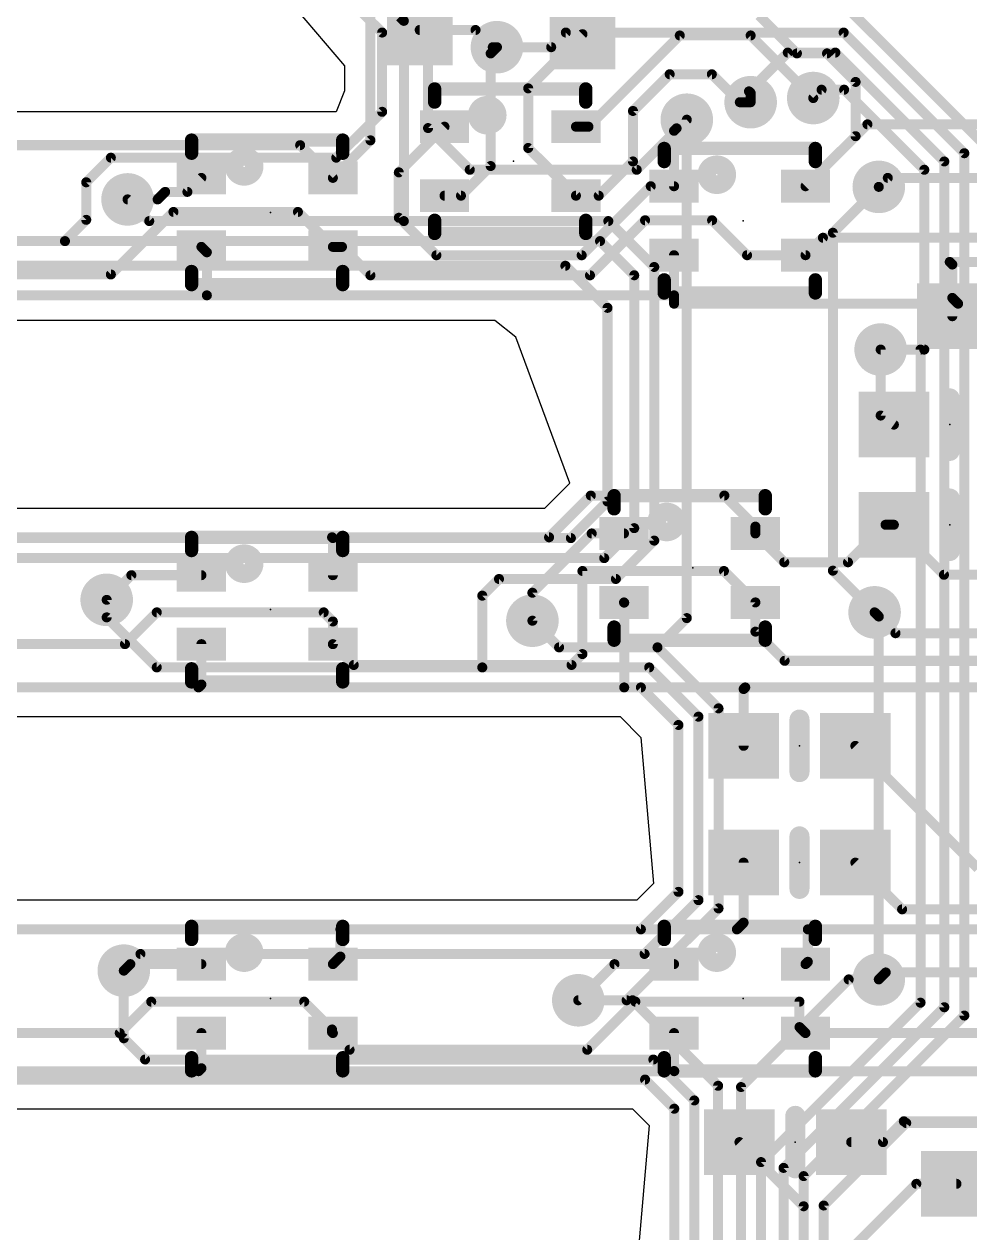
# Model space of a CAD drawing. Extents: x -74 to 74, y -25 to 38.
# Drawn here: x -22.02 to -7.63, y 0.08 to 18.48 of the extents above; entities that cross this region are included whole.
import ezdxf

# ---------------------------------------------------------------- set-up
doc = ezdxf.new("R2010")
doc.units = 0
for name, color, linetype in [('1', 12, 'CONTINUOUS'), ('16', 132, 'CONTINUOUS'), ('18', 110, 'CONTINUOUS'), ('20', 3, 'CONTINUOUS'), ('21', 40, 'CONTINUOUS'), ('23', 40, 'CONTINUOUS')]:
    doc.layers.add(name, color=color, linetype=linetype)

# ---------------------------------------------------------------- blocks, each defined once
blk = doc.blocks.new('RECT')
blk.add_solid([(-0.5, -0.5), (0.5, -0.5), (-0.5, 0.5), (0.5, 0.5)])
blk = doc.blocks.new('ROUNDV')
at = {"const_width": 0.5}
blk.add_lwpolyline([(0, -0.25, 1), (0, 0.25, 1), (0, -0.25)], format="xyb", dxfattribs=at)

msp = doc.modelspace()

# ---------------------------------------------------------------- linework, layer by layer
at = {"layer": '1', "const_width": 0.1524}
for points in [[(-16.7515, 19.177), (-16.7515, 16.7105)], [(-10.8403, 18.6118), (-10.2625, 18.034)], [(-16.002, 18.3905), (-15.152, 18.3905)], [(-14.8903, 18.1288), (-15.152, 18.3905)], [(-13.5255, 18.327), (-14.351, 17.5015)], [(-12.045, 18.307), (-13.434, 16.918)], [(-10.9665, 18.307), (-12.045, 18.307)], [(-10.9665, 18.307), (-10.014, 17.3545)], [(-14.8268, 18.1288), (-14.9225, 18.033)], [(-14.9225, 18.033), (-14.9225, 16.3195)], [(-14.8268, 18.1288), (-14.8903, 18.1288)], [(-10.2625, 18.034), (-9.8045, 18.034)], [(-9.8045, 18.034), (-9.37, 17.5995)], [(-12.7572, 17.1578), (-12.1984, 17.7165)], [(-12.1984, 17.7165), (-11.557, 17.7165)], [(-11.557, 17.7165), (-11.1315, 17.291)], [(-9.37, 17.5995), (-9.37, 16.774)], [(-14.351, 17.5015), (-14.351, 16.5945)], [(-11.1315, 17.291), (-10.9665, 17.291)], [(-12.7572, 16.3894), (-12.7572, 17.1578)], [(-15.6245, 16.918), (-16.3195, 16.223)], [(-13.434, 16.918), (-13.6245, 16.918)], [(-12.132, 16.8553), (-12.0937, 16.8936)], [(-12.132, 16.012), (-12.132, 16.8553)], [(-12.0937, 16.8936), (-11.938, 17.0244)], [(-10.132, 16.012), (-9.1895, 16.9545)], [(-9.1895, 16.9545), (-4.699, 16.9545)], [(-17.323, 16.139), (-16.7515, 16.7105)], [(-10.132, 16.012), (-9.37, 16.774)], [(-24.511, 16.637), (-17.821, 16.637)], [(-17.821, 16.637), (-17.323, 16.139)], [(-14.351, 16.5945), (-13.6245, 15.868)], [(-14.9225, 16.3195), (-15.374, 15.868)], [(-13.2785, 15.868), (-12.7572, 16.3894)], [(-19.323, 16.139), (-19.5362, 15.9258)], [(-16.3195, 16.223), (-16.3195, 15.5321)], [(-8.88, 16.139), (-9.017, 16.002)], [(-4.814, 16.139), (-8.88, 16.139)], [(-13.5375, 14.9606), (-12.4861, 16.012)], [(-12.4861, 16.012), (-12.132, 16.012)], [(-19.989, 15.8115), (-20.447, 15.8115)], [(-19.8748, 15.9258), (-19.989, 15.8115)], [(-19.5362, 15.9258), (-19.8748, 15.9258)], [(-15.6245, 15.868), (-15.374, 15.868)], [(-13.6245, 15.868), (-13.2785, 15.868)], [(-19.7485, 15.621), (-20.701, 14.6685)], [(-17.855, 15.621), (-19.7485, 15.621)], [(-17.323, 15.089), (-17.855, 15.621)], [(-16.3195, 15.5321), (-15.748, 14.9606)], [(-13.4112, 14.6558), (-12.573, 15.494)], [(-12.573, 15.494), (-11.553, 15.494)], [(-11.021, 14.962), (-11.553, 15.494)], [(-10.132, 14.962), (-9.8667, 15.2273)], [(-5.624, 15.2273), (-9.8667, 15.2273)], [(-19.323, 15.089), (-19.2405, 15.0065)], [(-17.323, 15.089), (-17.1845, 15.089)], [(-17.1845, 15.089), (-16.7513, 14.6558)], [(-19.2405, 15.0065), (-19.2405, 14.351)], [(-15.748, 14.9606), (-13.5375, 14.9606)], [(-12.132, 14.962), (-12.132, 14.351)], [(-10.132, 14.962), (-11.021, 14.962)], [(-7.9375, 14.859), (-5.044, 14.859)], [(-7.8985, 14.82), (-7.9375, 14.859)], [(-20.701, 14.6685), (-24.157, 14.6685)], [(-16.7513, 14.6558), (-13.4112, 14.6558)], [(-7.8985, 14.312), (-7.8985, 14.82)], [(-26.67, 14.351), (-19.2405, 14.351)], [(-19.2405, 14.351), (-12.132, 14.351)], [(-12.132, 14.351), (-12.132, 14.224)], [(-7.8985, 14.0335), (-7.8985, 14.312)], [(-7.8105, 14.224), (-7.8985, 14.312)], [(-12.132, 14.224), (-7.8105, 14.224)], [(-8.9885, 12.5209), (-8.9885, 13.5255)], [(-8.7875, 12.3825), (-8.9885, 12.5209)], [(-14.0335, 10.668), (-13.3985, 11.303)], [(-13.3985, 11.303), (-11.3665, 11.303)], [(-10.894, 10.8305), (-11.3665, 11.303)], [(-10.894, 10.8305), (-10.894, 10.726)], [(-8.9145, 10.8585), (-9.486, 10.287)], [(-8.9145, 10.8585), (-8.7875, 10.8585)], [(-8.7875, 10.8585), (-8.0255, 10.0965)], [(-24.4475, 10.668), (-17.3355, 10.668)], [(-17.3355, 10.668), (-14.0335, 10.668)], [(-17.323, 10.6555), (-17.3355, 10.668)], [(-17.323, 10.091), (-17.323, 10.6555)], [(-14.2875, 9.8236), (-13.3852, 10.726)], [(-13.3852, 10.726), (-12.894, 10.726)], [(-10.894, 10.726), (-10.455, 10.287)], [(-10.455, 10.287), (-9.486, 10.287)], [(-20.7645, 9.7155), (-20.389, 10.091)], [(-20.389, 10.091), (-19.323, 10.091)], [(-13.5255, 10.1546), (-11.3726, 10.1546)], [(-13.5255, 8.89), (-13.5255, 10.1546)], [(-11.3726, 10.1546), (-10.894, 9.676)], [(-8.0255, 10.0965), (-6.0016, 10.0965)], [(-14.2875, 9.398), (-14.2875, 9.8236)], [(-12.894, 9.676), (-12.8905, 9.6725)], [(-10.894, 9.676), (-10.894, 9.2315)], [(-20.4865, 9.041), (-20.0025, 9.525)], [(-20.0025, 9.525), (-17.4625, 9.525)], [(-17.323, 9.3855), (-17.4625, 9.525)], [(-12.8905, 9.6725), (-12.8905, 8.382)], [(-9.0805, 9.525), (-8.763, 9.2075)], [(-17.323, 9.041), (-17.323, 9.3855)], [(-10.4495, 8.787), (-10.894, 9.2315)], [(-6.4595, 9.2075), (-8.763, 9.2075)], [(-24.641, 9.041), (-20.4865, 9.041)], [(-19.323, 9.041), (-19.323, 8.4265)], [(-17.323, 9.041), (-17.0055, 8.7235)], [(-13.692, 8.7235), (-13.5255, 8.89)], [(-6.116, 8.787), (-10.4495, 8.787)], [(-13.692, 8.7235), (-17.0055, 8.7235)], [(-19.323, 8.4265), (-19.3675, 8.382)], [(-26.7335, 8.382), (-19.3675, 8.382)], [(-12.8905, 8.382), (-19.3675, 8.382)], [(-12.8905, 8.382), (-11.049, 8.382)], [(-11.0735, 8.3575), (-11.049, 8.382)], [(-11.0735, 7.493), (-11.0735, 8.3575)], [(-11.049, 8.382), (-5.346, 8.382)], [(-9.3735, 7.493), (-7.5066, 5.6261)], [(-11.0735, 5.715), (-11.0735, 4.8015)], [(-9.3735, 5.715), (-8.6623, 5.0038)], [(-8.6623, 5.0038), (-3.9624, 5.0038)], [(-11.0735, 4.8015), (-11.176, 4.699)], [(-24.4475, 4.699), (-17.2085, 4.699)], [(-17.2085, 4.699), (-11.176, 4.699)], [(-17.2085, 4.2845), (-17.2085, 4.699)], [(-11.176, 4.699), (-10.0965, 4.699)], [(-10.0965, 4.699), (-3.597, 4.699)], [(-10.0965, 4.2055), (-10.0965, 4.699)], [(-20.4046, 4.17), (-20.5042, 4.0704)], [(-19.323, 4.17), (-20.4046, 4.17)], [(-17.323, 4.17), (-17.2085, 4.2845)], [(-13.589, 3.6195), (-13.0386, 4.17)], [(-13.0386, 4.17), (-12.132, 4.17)], [(-10.132, 4.17), (-10.0965, 4.2055)], [(-8.911, 4.043), (-9.017, 3.937)], [(-4.941, 4.043), (-8.911, 4.043)], [(-20.5655, 3.12), (-20.0869, 3.5986)], [(-20.0869, 3.5986), (-17.7591, 3.5986)], [(-17.7591, 3.5986), (-17.3355, 3.175)], [(-13.4535, 2.866), (-12.7209, 3.5986)], [(-12.7209, 3.5986), (-10.2235, 3.5986)], [(-10.2235, 3.2115), (-10.2235, 3.5986)], [(-24.514, 3.12), (-20.5655, 3.12)], [(-19.323, 3.12), (-19.323, 2.5845)], [(-17.3355, 3.1325), (-17.3355, 3.175)], [(-17.323, 3.12), (-17.3355, 3.1325)], [(-17.323, 3.12), (-17.069, 2.866)], [(-12.132, 3.12), (-12.132, 2.5435)], [(-10.2235, 3.2115), (-10.132, 3.12)], [(-10.132, 3.12), (-5.77, 3.12)], [(-13.4535, 2.866), (-17.069, 2.866)], [(-19.3675, 2.54), (-26.6065, 2.54)], [(-19.323, 2.5845), (-19.3675, 2.54)], [(-12.1285, 2.54), (-19.3675, 2.54)], [(-12.132, 2.5435), (-12.1285, 2.54)], [(-5.394, 2.54), (-12.1285, 2.54)], [(-8.9535, 1.4605), (-8.636, 1.778)], [(-8.636, 1.778), (-5.461, 1.778)], [(-10.16, 0.4835), (-11.137, 1.4605)], [(-9.437, 1.4605), (-8.9535, 1.4605)], [(-9.8441, -0.5731), (-8.4455, 0.8255)], [(-8.4455, 0.8255), (-7.835, 0.8255)], [(-10.16, -2.6317), (-10.16, 0.4835)]]:
    msp.add_lwpolyline(points, dxfattribs=at)
at = {"layer": '1', "const_width": 0.0762}
for points in [[(-16.002, 18.4286, 1), (-16.002, 18.3524)], [(-15.1251, 18.4174, 1), (-15.1789, 18.3636)], [(-15.152, 18.3524, 1), (-15.152, 18.4286)], [(-13.4986, 18.3001, 1), (-13.5524, 18.3539)], [(-12.045, 18.3451, 1), (-12.045, 18.2689)], [(-12.0181, 18.28, 1), (-12.072, 18.3339)], [(-10.9396, 18.3339, 1), (-10.9935, 18.28)], [(-10.9665, 18.2689, 1), (-10.9665, 18.3451)], [(-14.8844, 18.033, 1), (-14.9606, 18.033)], [(-14.9494, 18.06, 1), (-14.8956, 18.0061)], [(-14.8903, 18.1669, 1), (-14.8903, 18.0907)], [(-14.9172, 18.1018, 1), (-14.8633, 18.1557)], [(-14.7998, 18.1018, 1), (-14.8537, 18.1557)], [(-14.8268, 18.0907, 1), (-14.8268, 18.1669)], [(-10.2625, 18.0721, 1), (-10.2625, 17.9959)], [(-10.2894, 18.0071, 1), (-10.2356, 18.0609)], [(-9.7776, 18.0609, 1), (-9.8314, 18.0071)], [(-9.8045, 17.9959, 1), (-9.8045, 18.0721)], [(-12.1984, 17.7546, 1), (-12.1984, 17.6784)], [(-12.1715, 17.6896, 1), (-12.2253, 17.7434)], [(-11.5301, 17.7434, 1), (-11.5839, 17.6896)], [(-11.557, 17.6784, 1), (-11.557, 17.7546)], [(-9.3319, 17.5995, 1), (-9.4081, 17.5995)], [(-9.3969, 17.5726, 1), (-9.3431, 17.6264)], [(-14.3129, 17.5015, 1), (-14.3891, 17.5015)], [(-14.3779, 17.5284, 1), (-14.3241, 17.4746)], [(-11.1315, 17.3291, 1), (-11.1315, 17.2529)], [(-11.1584, 17.264, 1), (-11.1045, 17.3179)], [(-10.9665, 17.2529, 1), (-10.9665, 17.3291)], [(-10.041, 17.3275, 1), (-9.9871, 17.3814)], [(-12.7191, 17.1578, 1), (-12.7953, 17.1578)], [(-12.7841, 17.1847, 1), (-12.7302, 17.1308)], [(-15.5976, 16.8911, 1), (-15.6514, 16.9449)], [(-13.6245, 16.9561, 1), (-13.6245, 16.8799)], [(-13.4609, 16.9449, 1), (-13.4071, 16.8911)], [(-13.434, 16.8799, 1), (-13.434, 16.9561)], [(-12.0939, 16.8553, 1), (-12.1701, 16.8553)], [(-12.1182, 16.9228, 1), (-12.0692, 16.8644)], [(-12.0667, 16.8667, 1), (-12.1206, 16.9206)], [(-11.9135, 16.9952, 1), (-11.9625, 17.0535)], [(-9.1895, 16.9926, 1), (-9.1895, 16.9164)], [(-9.1626, 16.9276, 1), (-9.2164, 16.9814)], [(-16.7896, 16.7105, 1), (-16.7134, 16.7105)], [(-16.7246, 16.6836, 1), (-16.7784, 16.7374)], [(-12.1589, 16.8822, 1), (-12.1051, 16.8284)], [(-9.4081, 16.774, 1), (-9.3319, 16.774)], [(-9.3431, 16.7471, 1), (-9.3969, 16.8009)], [(-17.7941, 16.6639, 1), (-17.8479, 16.6101)], [(-17.821, 16.5989, 1), (-17.821, 16.6751)], [(-14.3891, 16.5945, 1), (-14.3129, 16.5945)], [(-14.3241, 16.6214, 1), (-14.3779, 16.5676)], [(-14.8956, 16.2926, 1), (-14.9494, 16.3464)], [(-12.7953, 16.3894, 1), (-12.7191, 16.3894)], [(-12.7302, 16.3624, 1), (-12.7841, 16.4163)], [(-19.2961, 16.1121, 1), (-19.3499, 16.1659)], [(-17.3499, 16.1659, 1), (-17.2961, 16.1121)], [(-17.3499, 16.1121, 1), (-17.2961, 16.1659)], [(-16.2814, 16.223, 1), (-16.3576, 16.223)], [(-16.3464, 16.2499, 1), (-16.2926, 16.1961)], [(-14.9606, 16.3195, 1), (-14.8844, 16.3195)], [(-8.88, 16.1771, 1), (-8.88, 16.1009)], [(-8.8531, 16.1121, 1), (-8.9069, 16.1659)], [(-12.4861, 16.0501, 1), (-12.4861, 15.9739)], [(-12.4591, 15.9851, 1), (-12.513, 16.0389)], [(-12.1701, 16.012, 1), (-12.0939, 16.012)], [(-12.132, 15.9739, 1), (-12.132, 16.0501)], [(-10.1589, 16.0389, 1), (-10.1051, 15.9851)], [(-10.1589, 16.0389, 1), (-10.1051, 15.9851)], [(-9.0439, 16.0289, 1), (-8.9901, 15.9751)], [(-20.447, 15.8496, 1), (-20.447, 15.7734)], [(-20.016, 15.8385, 1), (-19.9621, 15.7846)], [(-19.989, 15.7734, 1), (-19.989, 15.8496)], [(-19.8748, 15.9639, 1), (-19.8748, 15.8877)], [(-19.8478, 15.8989, 1), (-19.9017, 15.9527)], [(-19.5631, 15.9527, 1), (-19.5093, 15.8989)], [(-19.5362, 15.8877, 1), (-19.5362, 15.9639)], [(-15.6245, 15.9061, 1), (-15.6245, 15.8299)], [(-15.4009, 15.8949, 1), (-15.3471, 15.8411)], [(-15.374, 15.8299, 1), (-15.374, 15.9061)], [(-13.6245, 15.9061, 1), (-13.6245, 15.8299)], [(-13.6514, 15.8411, 1), (-13.5976, 15.8949)], [(-13.3054, 15.8949, 1), (-13.2516, 15.8411)], [(-13.2785, 15.8299, 1), (-13.2785, 15.9061)], [(-19.7485, 15.6591, 1), (-19.7485, 15.5829)], [(-19.7216, 15.5941, 1), (-19.7754, 15.6479)], [(-17.8281, 15.6479, 1), (-17.8819, 15.5941)], [(-17.855, 15.5829, 1), (-17.855, 15.6591)], [(-16.3576, 15.5321, 1), (-16.2814, 15.5321)], [(-16.2926, 15.559, 1), (-16.3464, 15.5052)], [(-12.573, 15.5321, 1), (-12.573, 15.4559)], [(-12.5461, 15.4671, 1), (-12.5999, 15.5209)], [(-11.5261, 15.5209, 1), (-11.5799, 15.4671)], [(-11.553, 15.4559, 1), (-11.553, 15.5321)], [(-9.8667, 15.2654, 1), (-9.8667, 15.1892)], [(-9.8398, 15.2004, 1), (-9.8936, 15.2542)], [(-19.2961, 15.1159, 1), (-19.3499, 15.0621)], [(-17.323, 15.1271, 1), (-17.323, 15.0509)], [(-17.3499, 15.0621, 1), (-17.2961, 15.1159)], [(-17.1576, 15.1159, 1), (-17.2114, 15.0621)], [(-17.1845, 15.0509, 1), (-17.1845, 15.1271)], [(-19.2024, 15.0065, 1), (-19.2786, 15.0065)], [(-19.2674, 14.9796, 1), (-19.2136, 15.0334)], [(-15.748, 14.9987, 1), (-15.748, 14.9225)], [(-15.7749, 14.9337, 1), (-15.7211, 14.9875)], [(-13.5644, 14.9875, 1), (-13.5105, 14.9337)], [(-13.5375, 14.9225, 1), (-13.5375, 14.9987)], [(-12.0939, 14.962, 1), (-12.1701, 14.962)], [(-11.021, 15.0001, 1), (-11.021, 14.9239)], [(-11.0479, 14.9351, 1), (-10.9941, 14.9889)], [(-10.1589, 14.9889, 1), (-10.1051, 14.9351)], [(-10.132, 14.9239, 1), (-10.132, 15.0001)], [(-7.9375, 14.8971, 1), (-7.9375, 14.8209)], [(-7.9106, 14.8859, 1), (-7.9644, 14.8321)], [(-20.7279, 14.6954, 1), (-20.6741, 14.6416)], [(-20.701, 14.6304, 1), (-20.701, 14.7066)], [(-16.7513, 14.6939, 1), (-16.7513, 14.6177)], [(-16.7782, 14.6289, 1), (-16.7244, 14.6827)], [(-13.4381, 14.6827, 1), (-13.3843, 14.6289)], [(-13.4112, 14.6177, 1), (-13.4112, 14.6939)], [(-7.8604, 14.82, 1), (-7.9366, 14.82)], [(-7.9254, 14.7931, 1), (-7.8716, 14.8469)], [(-19.2405, 14.3891, 1), (-19.2405, 14.3129)], [(-19.2786, 14.351, 1), (-19.2024, 14.351)], [(-19.2405, 14.3129, 1), (-19.2405, 14.3891)], [(-12.0939, 14.351, 1), (-12.1701, 14.351)], [(-12.1701, 14.351, 1), (-12.0939, 14.351)], [(-12.132, 14.3129, 1), (-12.132, 14.3891)], [(-7.8604, 14.312, 1), (-7.9366, 14.312)], [(-7.8716, 14.3389, 1), (-7.9254, 14.2851)], [(-12.132, 14.2621, 1), (-12.132, 14.1859)], [(-12.1701, 14.224, 1), (-12.0939, 14.224)], [(-7.9366, 14.312, 1), (-7.8604, 14.312)], [(-7.8374, 14.1971, 1), (-7.7836, 14.2509)], [(-7.8105, 14.1859, 1), (-7.8105, 14.2621)], [(-7.9366, 14.0335, 1), (-7.8604, 14.0335)], [(-8.9504, 13.5255, 1), (-9.0266, 13.5255)], [(-9.0266, 12.5209, 1), (-8.9504, 12.5209)], [(-8.9668, 12.5522, 1), (-9.0101, 12.4895)], [(-8.8091, 12.3511, 1), (-8.7659, 12.4139)], [(-13.3985, 11.3411, 1), (-13.3985, 11.2649)], [(-13.3716, 11.2761, 1), (-13.4254, 11.3299)], [(-11.3396, 11.3299, 1), (-11.3934, 11.2761)], [(-11.3665, 11.2649, 1), (-11.3665, 11.3411)], [(-10.8559, 10.8305, 1), (-10.9321, 10.8305)], [(-10.9209, 10.8036, 1), (-10.8671, 10.8574)], [(-8.9145, 10.8966, 1), (-8.9145, 10.8204)], [(-8.8876, 10.8316, 1), (-8.9414, 10.8854)], [(-8.7606, 10.8854, 1), (-8.8144, 10.8316)], [(-8.7875, 10.8204, 1), (-8.7875, 10.8966)], [(-17.3355, 10.7061, 1), (-17.3355, 10.6299)], [(-17.3086, 10.6949, 1), (-17.3624, 10.6411)], [(-17.2849, 10.6555, 1), (-17.3611, 10.6555)], [(-17.3499, 10.6286, 1), (-17.2961, 10.6824)], [(-17.3355, 10.6299, 1), (-17.3355, 10.7061)], [(-14.0604, 10.6949, 1), (-14.0066, 10.6411)], [(-14.0335, 10.6299, 1), (-14.0335, 10.7061)], [(-13.3852, 10.7641, 1), (-13.3852, 10.6879)], [(-13.3582, 10.6991, 1), (-13.4121, 10.7529)], [(-12.894, 10.6879, 1), (-12.894, 10.7641)], [(-10.9321, 10.726, 1), (-10.8559, 10.726)], [(-10.8671, 10.7529, 1), (-10.9209, 10.6991)], [(-10.455, 10.3251, 1), (-10.455, 10.2489)], [(-10.4819, 10.2601, 1), (-10.4281, 10.3139)], [(-9.5129, 10.3139, 1), (-9.4591, 10.2601)], [(-9.486, 10.2489, 1), (-9.486, 10.3251)], [(-20.389, 10.1291, 1), (-20.389, 10.0529)], [(-20.3621, 10.0641, 1), (-20.4159, 10.1179)], [(-19.323, 10.0529, 1), (-19.323, 10.1291)], [(-17.3611, 10.091, 1), (-17.2849, 10.091)], [(-13.5255, 10.1927, 1), (-13.5255, 10.1165)], [(-13.4874, 10.1546, 1), (-13.5636, 10.1546)], [(-11.3457, 10.1815, 1), (-11.3995, 10.1277)], [(-11.3726, 10.1165, 1), (-11.3726, 10.1927)], [(-8.0255, 10.1346, 1), (-8.0255, 10.0584)], [(-8.0524, 10.0696, 1), (-7.9986, 10.1234)], [(-20.7914, 9.7424, 1), (-20.7376, 9.6886)], [(-14.3145, 9.8506, 1), (-14.2606, 9.7967)], [(-14.2494, 9.8236, 1), (-14.3256, 9.8236)], [(-12.8671, 9.7029, 1), (-12.9209, 9.6491)], [(-10.8559, 9.676, 1), (-10.9321, 9.676)], [(-20.0025, 9.5631, 1), (-20.0025, 9.4869)], [(-19.9756, 9.4981, 1), (-20.0294, 9.5519)], [(-17.4356, 9.5519, 1), (-17.4894, 9.4981)], [(-17.4625, 9.4869, 1), (-17.4625, 9.5631)], [(-12.8524, 9.6725, 1), (-12.9286, 9.6725)], [(-12.9174, 9.6456, 1), (-12.8636, 9.6994)], [(-10.9209, 9.6491, 1), (-10.8671, 9.7029)], [(-9.0536, 9.5519, 1), (-9.1074, 9.4981)], [(-17.2849, 9.3855, 1), (-17.3611, 9.3855)], [(-17.3499, 9.3586, 1), (-17.2961, 9.4124)], [(-14.3256, 9.398, 1), (-14.2494, 9.398)], [(-10.9321, 9.2315, 1), (-10.8559, 9.2315)], [(-10.8671, 9.2584, 1), (-10.9209, 9.2046)], [(-8.763, 9.2456, 1), (-8.763, 9.1694)], [(-8.7899, 9.1806, 1), (-8.7361, 9.2344)], [(-20.5134, 9.0679, 1), (-20.4596, 9.0141)], [(-20.4865, 9.0029, 1), (-20.4865, 9.0791)], [(-19.2849, 9.041, 1), (-19.3611, 9.041)], [(-17.3611, 9.041, 1), (-17.2849, 9.041)], [(-17.2961, 9.0679, 1), (-17.3499, 9.0141)], [(-13.5636, 8.89, 1), (-13.4874, 8.89)], [(-13.4986, 8.8631, 1), (-13.5524, 8.9169)], [(-10.4495, 8.8251, 1), (-10.4495, 8.7489)], [(-10.4764, 8.7601, 1), (-10.4226, 8.8139)], [(-17.0055, 8.7616, 1), (-17.0055, 8.6854)], [(-17.0324, 8.6966, 1), (-16.9786, 8.7504)], [(-13.7189, 8.7504, 1), (-13.6651, 8.6966)], [(-13.692, 8.6854, 1), (-13.692, 8.7616)], [(-19.3611, 8.4265, 1), (-19.2849, 8.4265)], [(-19.2961, 8.3996, 1), (-19.3499, 8.4534)], [(-19.3675, 8.4201, 1), (-19.3675, 8.3439)], [(-19.3944, 8.4089, 1), (-19.3406, 8.3551)], [(-19.3675, 8.3439, 1), (-19.3675, 8.4201)], [(-12.8905, 8.4201, 1), (-12.8905, 8.3439)], [(-12.9286, 8.382, 1), (-12.8524, 8.382)], [(-12.8905, 8.3439, 1), (-12.8905, 8.4201)], [(-11.0354, 8.3575, 1), (-11.1116, 8.3575)], [(-11.1004, 8.3844, 1), (-11.0466, 8.3306)], [(-11.049, 8.4201, 1), (-11.049, 8.3439)], [(-11.0221, 8.3551, 1), (-11.0759, 8.4089)], [(-11.049, 8.3439, 1), (-11.049, 8.4201)], [(-9.3466, 7.5199, 1), (-9.4004, 7.4661)], [(-11.1116, 7.493, 1), (-11.0354, 7.493)], [(-11.0354, 5.715, 1), (-11.1116, 5.715)], [(-9.3466, 5.7419, 1), (-9.4004, 5.6881)], [(-8.6623, 5.0419, 1), (-8.6623, 4.9657)], [(-8.6892, 4.9769, 1), (-8.6354, 5.0307)], [(-11.1116, 4.8015, 1), (-11.0354, 4.8015)], [(-11.0466, 4.7746, 1), (-11.1004, 4.8284)], [(-17.2085, 4.7371, 1), (-17.2085, 4.6609)], [(-17.1704, 4.699, 1), (-17.2466, 4.699)], [(-17.2085, 4.6609, 1), (-17.2085, 4.7371)], [(-11.176, 4.7371, 1), (-11.176, 4.6609)], [(-11.2029, 4.7259, 1), (-11.1491, 4.6721)], [(-11.176, 4.6609, 1), (-11.176, 4.7371)], [(-10.0965, 4.7371, 1), (-10.0965, 4.6609)], [(-10.0584, 4.699, 1), (-10.1346, 4.699)], [(-10.0965, 4.6609, 1), (-10.0965, 4.7371)], [(-20.4046, 4.2081, 1), (-20.4046, 4.1319)], [(-20.3776, 4.1431, 1), (-20.4315, 4.1969)], [(-19.323, 4.1319, 1), (-19.323, 4.2081)], [(-17.3499, 4.1969, 1), (-17.2961, 4.1431)], [(-17.2466, 4.2845, 1), (-17.1704, 4.2845)], [(-17.1816, 4.2576, 1), (-17.2354, 4.3114)], [(-13.0386, 4.2081, 1), (-13.0386, 4.1319)], [(-13.0116, 4.1431, 1), (-13.0655, 4.1969)], [(-12.132, 4.1319, 1), (-12.132, 4.2081)], [(-10.1589, 4.1969, 1), (-10.1051, 4.1431)], [(-10.1346, 4.2055, 1), (-10.0584, 4.2055)], [(-10.0696, 4.1786, 1), (-10.1234, 4.2324)], [(-20.5311, 4.0973, 1), (-20.4773, 4.0434)], [(-8.911, 4.0811, 1), (-8.911, 4.0049)], [(-8.8841, 4.0161, 1), (-8.9379, 4.0699)], [(-9.0439, 3.9639, 1), (-8.9901, 3.9101)], [(-13.616, 3.6465, 1), (-13.5621, 3.5926)], [(-20.0869, 3.6367, 1), (-20.0869, 3.5605)], [(-20.06, 3.5717, 1), (-20.1138, 3.6255)], [(-17.7322, 3.6255, 1), (-17.786, 3.5717)], [(-17.7591, 3.5605, 1), (-17.7591, 3.6367)], [(-12.7209, 3.6367, 1), (-12.7209, 3.5605)], [(-12.694, 3.5717, 1), (-12.7478, 3.6255)], [(-10.1854, 3.5986, 1), (-10.2616, 3.5986)], [(-10.2235, 3.5605, 1), (-10.2235, 3.6367)], [(-20.5924, 3.1469, 1), (-20.5386, 3.0931)], [(-20.5655, 3.0819, 1), (-20.5655, 3.1581)], [(-19.2849, 3.12, 1), (-19.3611, 3.12)], [(-17.2974, 3.175, 1), (-17.3736, 3.175)], [(-17.3736, 3.1325, 1), (-17.2974, 3.1325)], [(-17.3086, 3.1594, 1), (-17.3624, 3.1056)], [(-17.3624, 3.1481, 1), (-17.3086, 3.2019)], [(-17.2961, 3.1469, 1), (-17.3499, 3.0931)], [(-17.3499, 3.0931, 1), (-17.2961, 3.1469)], [(-12.0939, 3.12, 1), (-12.1701, 3.12)], [(-10.2616, 3.2115, 1), (-10.1854, 3.2115)], [(-10.1966, 3.2384, 1), (-10.2504, 3.1846)], [(-10.132, 3.1581, 1), (-10.132, 3.0819)], [(-10.1589, 3.0931, 1), (-10.1051, 3.1469)], [(-17.069, 2.9041, 1), (-17.069, 2.8279)], [(-17.0959, 2.8391, 1), (-17.0421, 2.8929)], [(-13.4804, 2.8929, 1), (-13.4266, 2.8391)], [(-13.4535, 2.8279, 1), (-13.4535, 2.9041)], [(-19.3675, 2.5781, 1), (-19.3675, 2.5019)], [(-19.3944, 2.5669, 1), (-19.3406, 2.5131)], [(-19.3675, 2.5019, 1), (-19.3675, 2.5781)], [(-19.3611, 2.5845, 1), (-19.2849, 2.5845)], [(-19.2961, 2.5576, 1), (-19.3499, 2.6114)], [(-12.1701, 2.5435, 1), (-12.0939, 2.5435)], [(-12.1051, 2.5704, 1), (-12.1589, 2.5166)], [(-12.1285, 2.5781, 1), (-12.1285, 2.5019)], [(-12.1554, 2.5131, 1), (-12.1016, 2.5669)], [(-12.1285, 2.5019, 1), (-12.1285, 2.5781)], [(-8.636, 1.8161, 1), (-8.636, 1.7399)], [(-8.6091, 1.7511, 1), (-8.6629, 1.8049)], [(-11.1101, 1.4874, 1), (-11.1639, 1.4336)], [(-9.437, 1.4986, 1), (-9.437, 1.4224)], [(-8.9804, 1.4874, 1), (-8.9266, 1.4336)], [(-8.9535, 1.4224, 1), (-8.9535, 1.4986)], [(-8.4455, 0.8636, 1), (-8.4455, 0.7874)], [(-8.4186, 0.7986, 1), (-8.4724, 0.8524)], [(-7.835, 0.7874, 1), (-7.835, 0.8636)], [(-10.1219, 0.4835, 1), (-10.1981, 0.4835)], [(-10.1869, 0.4566, 1), (-10.1331, 0.5104)]]:
    msp.add_lwpolyline(points, format="xyb", dxfattribs=at)
at = {"layer": '16', "const_width": 0.1524}
for points in [[(-15.875, 21.59), (-15.875, 16.8973)], [(-16.5735, 18.3515), (-19.304, 21.082)], [(-16.3068, 18.5928), (-16.2432, 18.5293)], [(-16.2432, 18.5293), (-16.2432, 15.4813)], [(-7.4104, 16.6411), (-9.4256, 18.6562)], [(-16.5735, 17.145), (-16.5735, 18.3515)], [(-13.7786, 18.3514), (-14.0013, 18.1288)], [(-13.7786, 18.3514), (-9.5518, 18.3514)], [(-9.5518, 18.3514), (-7.7153, 16.5149)], [(-14.8268, 18.1288), (-14.0013, 18.1288)], [(-10.4014, 18.0466), (-10.992, 17.4561)], [(-9.6781, 18.0466), (-10.4014, 18.0466)], [(-8.0201, 16.3886), (-9.6781, 18.0466)], [(-10.9665, 17.4307), (-10.992, 17.4561)], [(-10.9665, 17.4307), (-10.9665, 17.291)], [(-9.887, 17.4815), (-10.014, 17.3545)], [(-9.544, 17.4815), (-9.887, 17.4815)], [(-8.3248, 16.2624), (-9.544, 17.4815)], [(-17.272, 16.4465), (-16.5735, 17.145)], [(-15.24, 16.2624), (-15.875, 16.8973)], [(-11.938, 17.0244), (-12.7, 16.2624)], [(-11.938, 17.0244), (-11.938, 9.4376)], [(-7.7153, 16.5149), (-7.7153, 3.3875)], [(-21.0757, 16.0719), (-20.7011, 16.4465)], [(-20.7011, 16.4465), (-17.272, 16.4465)], [(-8.0201, 3.5137), (-8.0201, 16.3886)], [(-12.7, 16.2624), (-15.24, 16.2624)], [(-8.3248, 13.5255), (-8.3248, 16.2624)], [(-21.0757, 15.5003), (-21.0757, 16.0719)], [(-9.017, 16.002), (-9.7155, 15.3035)], [(-20.447, 15.8115), (-20.1168, 15.4813)], [(-21.3995, 15.1765), (-21.0757, 15.5003)], [(-20.1168, 15.4813), (-16.2432, 15.4813)], [(-16.2432, 15.4813), (-13.1318, 15.4813)], [(-13.1318, 15.4813), (-12.4333, 14.7828)], [(-9.7155, 15.3035), (-9.7155, 10.16)], [(-26.9875, 15.1765), (-21.3995, 15.1765)], [(-21.3995, 15.1765), (-13.258, 15.1765)], [(-13.258, 15.1765), (-12.7381, 14.6566)], [(-27.5019, 14.8018), (-13.7858, 14.8018)], [(-13.1445, 14.1605), (-13.7858, 14.8018)], [(-12.7381, 14.6566), (-12.7381, 10.807)], [(-12.4333, 14.7828), (-12.4333, 10.6172)], [(-13.1445, 11.2126), (-13.1445, 14.1605)], [(-8.382, 13.5255), (-8.9885, 13.5255)], [(-8.9885, 13.5255), (-8.3248, 13.5255)], [(-8.382, 3.5828), (-8.382, 13.5255)], [(-13.7018, 10.6553), (-13.1445, 11.2126)], [(-12.7381, 10.807), (-13.1946, 10.3505)], [(-34.6202, 10.6553), (-13.7018, 10.6553)], [(-12.4333, 10.6172), (-13.0175, 10.033)], [(-13.1946, 10.3505), (-27.686, 10.3505)], [(-9.7155, 10.16), (-9.0805, 9.525)], [(-14.7955, 10.033), (-15.0495, 9.779)], [(-13.0175, 10.033), (-14.7955, 10.033)], [(-20.7645, 9.7155), (-20.7645, 9.4488)], [(-15.0495, 9.779), (-15.0495, 8.6868)], [(-9.017, 9.4615), (-9.0805, 9.525)], [(-20.7645, 9.4488), (-20.0025, 8.6868)], [(-13.8811, 8.9916), (-14.2875, 9.398)], [(-11.938, 9.4376), (-12.384, 8.9916)], [(-9.017, 9.4615), (-9.017, 3.937)], [(-12.384, 8.9916), (-13.8811, 8.9916)], [(-11.4554, 8.063), (-12.384, 8.9916)], [(-20.0025, 8.6868), (-15.0495, 8.6868)], [(-15.0495, 8.6868), (-12.5102, 8.6868)], [(-12.5102, 8.6868), (-11.7602, 7.9368)], [(-12.6365, 8.382), (-26.6065, 8.382)], [(-12.065, 7.8105), (-12.6365, 8.382)], [(-11.4554, 5.018), (-11.4554, 8.063)], [(-11.7602, 7.9368), (-11.7602, 5.1442)], [(-12.065, 5.2705), (-12.065, 7.8105)], [(-12.6365, 4.699), (-12.065, 5.2705)], [(-11.7602, 5.1442), (-12.5801, 4.3243)], [(-12.8539, 3.6195), (-11.4554, 5.018)], [(-27.1145, 4.699), (-12.6365, 4.699)], [(-20.2502, 4.3243), (-20.5042, 4.0704)], [(-12.5801, 4.3243), (-20.2502, 4.3243)], [(-20.5042, 4.0704), (-20.5042, 3.0417)], [(-9.4749, 3.937), (-11.1132, 2.2987)], [(-9.017, 3.937), (-9.4749, 3.937)], [(-13.589, 3.6195), (-12.8539, 3.6195)], [(-13.589, 3.6195), (-12.7635, 3.6195)], [(-11.4618, 2.3178), (-12.7635, 3.6195)], [(-8.382, 3.5828), (-10.8084, 1.1564)], [(-10.4659, 1.0679), (-8.0201, 3.5137)], [(-7.7153, 3.3875), (-10.16, 0.9427)], [(-20.5042, 3.0417), (-20.1803, 2.7178)], [(-20.1803, 2.7178), (-12.4467, 2.7178)], [(-12.4467, 2.7178), (-11.8237, 2.0948)], [(-12.573, 2.413), (-27.178, 2.413)], [(-12.1285, 1.9685), (-12.573, 2.413)], [(-11.4618, 2.3178), (-11.4618, -0.5898)], [(-11.1132, 2.2987), (-11.1132, -0.6723)], [(-12.1285, -0.381), (-12.1285, 1.9685)], [(-11.8237, 2.0948), (-11.8237, -0.5073)], [(-9.8552, 0.4953), (-8.5996, 1.751)], [(-8.5996, 1.751), (-1.0578, 1.751)], [(-10.8084, 1.1564), (-10.8084, -1.2566)], [(-10.4659, -1.9301), (-10.4659, 1.0679)], [(-10.16, 0.9427), (-10.16, -2.159)], [(-9.8552, -2.2853), (-9.8552, 0.4953)]]:
    msp.add_lwpolyline(points, dxfattribs=at)
at = {"layer": '16', "const_width": 0.0762}
for points in [[(-16.2702, 18.5023, 1), (-16.2163, 18.5562)], [(-16.5354, 18.3515, 1), (-16.6116, 18.3515)], [(-16.6004, 18.3246, 1), (-16.5466, 18.3784)], [(-13.7786, 18.3895, 1), (-13.7786, 18.3133)], [(-13.7517, 18.3245, 1), (-13.8056, 18.3784)], [(-9.5249, 18.3784, 1), (-9.5788, 18.3245)], [(-9.5518, 18.3133, 1), (-9.5518, 18.3895)], [(-14.8268, 18.1669, 1), (-14.8268, 18.0907)], [(-14.0282, 18.1557, 1), (-13.9743, 18.1018)], [(-14.0013, 18.0907, 1), (-14.0013, 18.1669)], [(-10.4014, 18.0847, 1), (-10.4014, 18.0085)], [(-10.3745, 18.0197, 1), (-10.4284, 18.0736)], [(-9.6511, 18.0736, 1), (-9.705, 18.0197)], [(-9.6781, 18.0085, 1), (-9.6781, 18.0847)], [(-10.965, 17.483, 1), (-11.0189, 17.4292)], [(-11.0189, 17.483, 1), (-10.965, 17.4292)], [(-10.9284, 17.4307, 1), (-11.0046, 17.4307)], [(-10.9935, 17.4037, 1), (-10.9396, 17.4576)], [(-9.887, 17.5196, 1), (-9.887, 17.4434)], [(-9.8601, 17.4545, 1), (-9.914, 17.5084)], [(-9.517, 17.5084, 1), (-9.5709, 17.4545)], [(-9.544, 17.4434, 1), (-9.544, 17.5196)], [(-11.0046, 17.291, 1), (-10.9284, 17.291)], [(-10.041, 17.3814, 1), (-9.9871, 17.3275)], [(-16.6116, 17.145, 1), (-16.5354, 17.145)], [(-16.5466, 17.1181, 1), (-16.6004, 17.1719)], [(-15.8481, 16.9243, 1), (-15.9019, 16.8704)], [(-15.9131, 16.8973, 1), (-15.8369, 16.8973)], [(-11.8999, 17.0244, 1), (-11.9761, 17.0244)], [(-11.9111, 16.9974, 1), (-11.9649, 17.0513)], [(-7.6772, 16.5149, 1), (-7.7534, 16.5149)], [(-7.7422, 16.4879, 1), (-7.6883, 16.5418)], [(-20.7011, 16.4846, 1), (-20.7011, 16.4084)], [(-20.6742, 16.4196, 1), (-20.728, 16.4734)], [(-17.2989, 16.4734, 1), (-17.2451, 16.4196)], [(-17.272, 16.4084, 1), (-17.272, 16.4846)], [(-7.982, 16.3886, 1), (-8.0582, 16.3886)], [(-8.047, 16.3617, 1), (-7.9931, 16.4155)], [(-15.24, 16.3005, 1), (-15.24, 16.2243)], [(-15.2669, 16.2354, 1), (-15.2131, 16.2893)], [(-12.7269, 16.2893, 1), (-12.6731, 16.2354)], [(-12.7, 16.2243, 1), (-12.7, 16.3005)], [(-8.2867, 16.2624, 1), (-8.3629, 16.2624)], [(-8.3518, 16.2354, 1), (-8.2979, 16.2893)], [(-21.0376, 16.0719, 1), (-21.1138, 16.0719)], [(-21.1026, 16.0989, 1), (-21.0487, 16.045)], [(-8.9901, 15.9751, 1), (-9.0439, 16.0289)], [(-20.4201, 15.8385, 1), (-20.474, 15.7846)], [(-21.1138, 15.5003, 1), (-21.0376, 15.5003)], [(-21.0487, 15.4734, 1), (-21.1026, 15.5273)], [(-20.1168, 15.5194, 1), (-20.1168, 15.4432)], [(-20.1437, 15.4544, 1), (-20.0899, 15.5082)], [(-16.2432, 15.5194, 1), (-16.2432, 15.4432)], [(-16.2813, 15.4813, 1), (-16.2051, 15.4813)], [(-16.2432, 15.4432, 1), (-16.2432, 15.5194)], [(-13.1048, 15.5082, 1), (-13.1587, 15.4544)], [(-13.1318, 15.4432, 1), (-13.1318, 15.5194)], [(-9.6774, 15.3035, 1), (-9.7536, 15.3035)], [(-9.7424, 15.3304, 1), (-9.6886, 15.2766)], [(-21.3995, 15.2146, 1), (-21.3995, 15.1384)], [(-21.4264, 15.2034, 1), (-21.3726, 15.1496)], [(-21.3995, 15.1384, 1), (-21.3995, 15.2146)], [(-13.2311, 15.2034, 1), (-13.2849, 15.1496)], [(-13.258, 15.1384, 1), (-13.258, 15.2146)], [(-13.7589, 14.8288, 1), (-13.8128, 14.7749)], [(-13.7858, 14.7637, 1), (-13.7858, 14.8399)], [(-12.7, 14.6566, 1), (-12.7762, 14.6566)], [(-12.765, 14.6297, 1), (-12.7112, 14.6835)], [(-12.3952, 14.7828, 1), (-12.4714, 14.7828)], [(-12.4602, 14.7559, 1), (-12.4064, 14.8098)], [(-13.1064, 14.1605, 1), (-13.1826, 14.1605)], [(-13.1714, 14.1336, 1), (-13.1176, 14.1874)], [(-8.9885, 13.5636, 1), (-8.9885, 13.4874)], [(-8.9885, 13.5636, 1), (-8.9885, 13.4874)], [(-8.3439, 13.5255, 1), (-8.4201, 13.5255)], [(-8.382, 13.4874, 1), (-8.382, 13.5636)], [(-8.3629, 13.5255, 1), (-8.2867, 13.5255)], [(-8.3248, 13.4874, 1), (-8.3248, 13.5636)], [(-13.1826, 11.2126, 1), (-13.1064, 11.2126)], [(-13.1176, 11.1857, 1), (-13.1714, 11.2396)], [(-12.7112, 10.78, 1), (-12.765, 10.8339)], [(-13.7288, 10.6822, 1), (-13.6749, 10.6284)], [(-13.7018, 10.6172, 1), (-13.7018, 10.6934)], [(-12.7762, 10.807, 1), (-12.7, 10.807)], [(-12.4064, 10.5903, 1), (-12.4602, 10.6441)], [(-12.4714, 10.6172, 1), (-12.3952, 10.6172)], [(-13.2215, 10.3774, 1), (-13.1676, 10.3236)], [(-13.1946, 10.3124, 1), (-13.1946, 10.3886)], [(-9.7536, 10.16, 1), (-9.6774, 10.16)], [(-9.6886, 10.1869, 1), (-9.7424, 10.1331)], [(-14.7955, 10.0711, 1), (-14.7955, 9.9949)], [(-14.7686, 10.0061, 1), (-14.8224, 10.0599)], [(-13.0444, 10.0599, 1), (-12.9906, 10.0061)], [(-13.0175, 9.9949, 1), (-13.0175, 10.0711)], [(-20.7264, 9.7155, 1), (-20.8026, 9.7155)], [(-15.0114, 9.779, 1), (-15.0876, 9.779)], [(-15.0764, 9.8059, 1), (-15.0226, 9.7521)], [(-9.0536, 9.5519, 1), (-9.1074, 9.4981)], [(-9.1074, 9.4981, 1), (-9.0536, 9.5519)], [(-20.8026, 9.4488, 1), (-20.7264, 9.4488)], [(-20.7376, 9.4757, 1), (-20.7914, 9.4219)], [(-14.2606, 9.425, 1), (-14.3145, 9.3711)], [(-11.9761, 9.4376, 1), (-11.8999, 9.4376)], [(-11.9111, 9.4106, 1), (-11.9649, 9.4645)], [(-8.9789, 9.4615, 1), (-9.0551, 9.4615)], [(-9.0439, 9.4346, 1), (-8.9901, 9.4884)], [(-13.8811, 9.0297, 1), (-13.8811, 8.9535)], [(-13.908, 8.9647, 1), (-13.8542, 9.0185)], [(-12.357, 9.0185, 1), (-12.4109, 8.9647)], [(-12.4109, 9.0185, 1), (-12.357, 8.9647)], [(-12.384, 8.9535, 1), (-12.384, 9.0297)], [(-20.0025, 8.7249, 1), (-20.0025, 8.6487)], [(-20.0294, 8.6599, 1), (-19.9756, 8.7137)], [(-15.0495, 8.7249, 1), (-15.0495, 8.6487)], [(-15.0876, 8.6868, 1), (-15.0114, 8.6868)], [(-15.0495, 8.6487, 1), (-15.0495, 8.7249)], [(-12.4833, 8.7137, 1), (-12.5372, 8.6599)], [(-12.5102, 8.6487, 1), (-12.5102, 8.7249)], [(-12.6096, 8.4089, 1), (-12.6634, 8.3551)], [(-12.6365, 8.3439, 1), (-12.6365, 8.4201)], [(-11.4173, 8.063, 1), (-11.4935, 8.063)], [(-11.4823, 8.0361, 1), (-11.4285, 8.09)], [(-11.7221, 7.9368, 1), (-11.7983, 7.9368)], [(-11.7871, 7.9098, 1), (-11.7333, 7.9637)], [(-12.0269, 7.8105, 1), (-12.1031, 7.8105)], [(-12.0919, 7.7836, 1), (-12.0381, 7.8374)], [(-12.0381, 5.2436, 1), (-12.0919, 5.2974)], [(-12.1031, 5.2705, 1), (-12.0269, 5.2705)], [(-11.7983, 5.1442, 1), (-11.7221, 5.1442)], [(-11.7333, 5.1173, 1), (-11.7871, 5.1712)], [(-11.4935, 5.018, 1), (-11.4173, 5.018)], [(-11.4285, 4.991, 1), (-11.4823, 5.0449)], [(-12.6634, 4.7259, 1), (-12.6096, 4.6721)], [(-12.6365, 4.6609, 1), (-12.6365, 4.7371)], [(-20.2502, 4.3624, 1), (-20.2502, 4.2862)], [(-20.2233, 4.2974, 1), (-20.2771, 4.3513)], [(-12.607, 4.3513, 1), (-12.5532, 4.2974)], [(-12.5801, 4.2862, 1), (-12.5801, 4.3624)], [(-20.4661, 4.0704, 1), (-20.5423, 4.0704)], [(-20.5311, 4.0973, 1), (-20.4773, 4.0434)], [(-9.4749, 3.9751, 1), (-9.4749, 3.8989)], [(-9.448, 3.9101, 1), (-9.5018, 3.9639)], [(-9.0551, 3.937, 1), (-8.9789, 3.937)], [(-9.017, 3.8989, 1), (-9.017, 3.9751)], [(-13.589, 3.6576, 1), (-13.589, 3.5814)], [(-13.589, 3.6576, 1), (-13.589, 3.5814)], [(-12.8808, 3.6465, 1), (-12.8269, 3.5926)], [(-12.8539, 3.5814, 1), (-12.8539, 3.6576)], [(-12.7366, 3.6465, 1), (-12.7905, 3.5926)], [(-12.7635, 3.5814, 1), (-12.7635, 3.6576)], [(-8.4201, 3.5828, 1), (-8.3439, 3.5828)], [(-8.3551, 3.5559, 1), (-8.4089, 3.6098)], [(-8.0582, 3.5137, 1), (-7.982, 3.5137)], [(-7.9931, 3.4868, 1), (-8.047, 3.5407)], [(-7.7534, 3.3875, 1), (-7.6772, 3.3875)], [(-7.6883, 3.3605, 1), (-7.7422, 3.4144)], [(-20.5423, 3.0417, 1), (-20.4661, 3.0417)], [(-20.4773, 3.0686, 1), (-20.5311, 3.0148)], [(-20.1803, 2.7559, 1), (-20.1803, 2.6797)], [(-20.2072, 2.6909, 1), (-20.1534, 2.7447)], [(-12.4198, 2.7447, 1), (-12.4737, 2.6909)], [(-12.4467, 2.6797, 1), (-12.4467, 2.7559)], [(-12.5461, 2.4399, 1), (-12.5999, 2.3861)], [(-12.573, 2.3749, 1), (-12.573, 2.4511)], [(-11.4237, 2.3178, 1), (-11.4999, 2.3178)], [(-11.4887, 2.2908, 1), (-11.4348, 2.3447)], [(-11.1402, 2.3256, 1), (-11.0863, 2.2717)], [(-11.0751, 2.2987, 1), (-11.1513, 2.2987)], [(-12.0904, 1.9685, 1), (-12.1666, 1.9685)], [(-12.1554, 1.9416, 1), (-12.1016, 1.9954)], [(-11.7856, 2.0948, 1), (-11.8618, 2.0948)], [(-11.8506, 2.0678, 1), (-11.7968, 2.1217)], [(-8.5996, 1.7891, 1), (-8.5996, 1.7128)], [(-8.5726, 1.724, 1), (-8.6265, 1.7779)], [(-10.8354, 1.1834, 1), (-10.7815, 1.1295)], [(-10.7703, 1.1564, 1), (-10.8465, 1.1564)], [(-10.4278, 1.0679, 1), (-10.504, 1.0679)], [(-10.4928, 1.0948, 1), (-10.4389, 1.0409)], [(-10.1219, 0.9427, 1), (-10.1981, 0.9427)], [(-10.1869, 0.9697, 1), (-10.1331, 0.9158)], [(-9.8171, 0.4953, 1), (-9.8933, 0.4953)], [(-9.8821, 0.5222, 1), (-9.8283, 0.4684)]]:
    msp.add_lwpolyline(points, format="xyb", dxfattribs=at)
at = {"layer": '20'}
for p, q in [((-18.923, 19.939), (-17.145, 17.8435)), ((-17.145, 17.8435), (-17.145, 17.4625)), ((-17.145, 17.4625), (-17.272, 17.145)), ((-17.272, 17.145), (-55.626, 17.145)), ((-14.859, 13.97), (-58.039, 13.97)), ((-14.5415, 13.716), (-14.859, 13.97)), ((-13.716, 11.4935), (-14.5415, 13.716)), ((-14.097, 11.1125), (-13.716, 11.4935)), ((-58.8645, 11.1125), (-14.097, 11.1125)), ((-60.0075, 7.9375), (-12.954, 7.9375)), ((-12.954, 7.9375), (-12.6365, 7.62)), ((-12.6365, 7.62), (-12.446, 5.3975)), ((-12.446, 5.3975), (-12.7, 5.1435)), ((-12.7, 5.1435), (-60.198, 5.1435)), ((-60.2615, 1.9685), (-12.7635, 1.9685)), ((-12.7635, 1.9685), (-12.5095, 1.7145)), ((-12.5095, 1.7145), (-12.7, -0.4445))]:
    msp.add_line(p, q, dxfattribs=at)
at = {"layer": '21'}
for points, const_width in [([(-15.7745, 17.293), (-15.7745, 17.493)], 0.2032), ([(-15.7745, 17.493), (-13.4745, 17.493)], 0.2032), ([(-13.4745, 17.493), (-13.4745, 17.293)], 0.2032), ([(-19.473, 16.514), (-19.473, 16.714)], 0.2032), ([(-19.473, 16.714), (-17.173, 16.714)], 0.2032), ([(-17.173, 16.714), (-17.173, 16.514)], 0.2032), ([(-12.282, 16.387), (-12.282, 16.587)], 0.2032), ([(-12.282, 16.587), (-9.982, 16.587)], 0.2032), ([(-9.982, 16.587), (-9.982, 16.387)], 0.2032), ([(-15.7745, 15.493), (-15.7745, 15.293)], 0.2032), ([(-13.4745, 15.293), (-13.4745, 15.493)], 0.2032), ([(-15.7745, 15.293), (-13.4745, 15.293)], 0.2032), ([(-19.473, 14.714), (-19.473, 14.514)], 0.2032), ([(-17.173, 14.514), (-17.173, 14.714)], 0.2032), ([(-19.473, 14.514), (-17.173, 14.514)], 0.2032), ([(-12.282, 14.587), (-12.282, 14.387)], 0.2032), ([(-9.982, 14.387), (-9.982, 14.587)], 0.2032), ([(-12.282, 14.387), (-9.982, 14.387)], 0.2032), ([(-7.9375, 11.9825), (-7.9375, 12.7825)], 0.3048), ([(-7.9375, 10.4585), (-7.9375, 11.2585)], 0.3048), ([(-13.044, 11.101), (-13.044, 11.301)], 0.2032), ([(-13.044, 11.301), (-10.744, 11.301)], 0.2032), ([(-10.744, 11.301), (-10.744, 11.101)], 0.2032), ([(-19.473, 10.466), (-19.473, 10.666)], 0.2032), ([(-19.473, 10.666), (-17.173, 10.666)], 0.2032), ([(-17.173, 10.666), (-17.173, 10.466)], 0.2032), ([(-13.044, 9.301), (-13.044, 9.101)], 0.2032), ([(-10.744, 9.101), (-10.744, 9.301)], 0.2032), ([(-13.044, 9.101), (-10.744, 9.101)], 0.2032), ([(-19.473, 8.666), (-19.473, 8.466)], 0.2032), ([(-17.173, 8.466), (-17.173, 8.666)], 0.2032), ([(-19.473, 8.466), (-17.173, 8.466)], 0.2032), ([(-10.2235, 7.093), (-10.2235, 7.893)], 0.3048), ([(-10.2235, 5.315), (-10.2235, 6.115)], 0.3048), ([(-19.473, 4.545), (-19.473, 4.745)], 0.2032), ([(-19.473, 4.745), (-17.173, 4.745)], 0.2032), ([(-17.173, 4.745), (-17.173, 4.545)], 0.2032), ([(-12.282, 4.545), (-12.282, 4.745)], 0.2032), ([(-12.282, 4.745), (-9.982, 4.745)], 0.2032), ([(-9.982, 4.745), (-9.982, 4.545)], 0.2032), ([(-19.473, 2.745), (-19.473, 2.545)], 0.2032), ([(-17.173, 2.545), (-17.173, 2.745)], 0.2032), ([(-12.282, 2.745), (-12.282, 2.545)], 0.2032), ([(-9.982, 2.545), (-9.982, 2.745)], 0.2032), ([(-19.473, 2.545), (-17.173, 2.545)], 0.2032), ([(-12.282, 2.545), (-9.982, 2.545)], 0.2032), ([(-10.287, 1.0605), (-10.287, 1.8605)], 0.3048)]:
    msp.add_lwpolyline(points, dxfattribs=dict(at, const_width=const_width))
for points, const_width in [([(-15.7237, 17.493, 1), (-15.8253, 17.493)], 0.1016), ([(-15.7745, 17.5438, 1), (-15.7745, 17.4422)], 0.1016), ([(-13.4237, 17.493, 1), (-13.5253, 17.493)], 0.1016), ([(-13.4745, 17.4422, 1), (-13.4745, 17.5438)], 0.1016), ([(-15.8253, 17.293, 1), (-15.7237, 17.293)], 0.1016), ([(-14.9745, 16.9516, 1), (-14.9745, 17.2344, 1), (-14.9745, 16.9516)], 0.3048), ([(-13.5253, 17.293, 1), (-13.4237, 17.293)], 0.1016), ([(-19.4222, 16.714, 1), (-19.5238, 16.714)], 0.1016), ([(-19.473, 16.7648, 1), (-19.473, 16.6632)], 0.1016), ([(-17.1222, 16.714, 1), (-17.2238, 16.714)], 0.1016), ([(-17.173, 16.6632, 1), (-17.173, 16.7648)], 0.1016), ([(-19.5238, 16.514, 1), (-19.4222, 16.514)], 0.1016), ([(-18.673, 16.1726, 1), (-18.673, 16.4554, 1), (-18.673, 16.1726)], 0.3048), ([(-17.2238, 16.514, 1), (-17.1222, 16.514)], 0.1016), ([(-12.2312, 16.587, 1), (-12.3328, 16.587)], 0.1016), ([(-12.282, 16.6378, 1), (-12.282, 16.5362)], 0.1016), ([(-9.9312, 16.587, 1), (-10.0328, 16.587)], 0.1016), ([(-9.982, 16.5362, 1), (-9.982, 16.6378)], 0.1016), ([(-12.3328, 16.387, 1), (-12.2312, 16.387)], 0.1016), ([(-11.482, 16.0456, 1), (-11.482, 16.3284, 1), (-11.482, 16.0456)], 0.3048), ([(-10.0328, 16.387, 1), (-9.9312, 16.387)], 0.1016), ([(-15.7237, 15.493, 1), (-15.8253, 15.493)], 0.1016), ([(-13.4237, 15.493, 1), (-13.5253, 15.493)], 0.1016), ([(-15.7745, 15.3438, 1), (-15.7745, 15.2422)], 0.1016), ([(-15.8253, 15.293, 1), (-15.7237, 15.293)], 0.1016), ([(-13.5253, 15.293, 1), (-13.4237, 15.293)], 0.1016), ([(-13.4745, 15.2422, 1), (-13.4745, 15.3438)], 0.1016), ([(-19.4222, 14.714, 1), (-19.5238, 14.714)], 0.1016), ([(-17.1222, 14.714, 1), (-17.2238, 14.714)], 0.1016), ([(-19.473, 14.5648, 1), (-19.473, 14.4632)], 0.1016), ([(-19.5238, 14.514, 1), (-19.4222, 14.514)], 0.1016), ([(-17.2238, 14.514, 1), (-17.1222, 14.514)], 0.1016), ([(-17.173, 14.4632, 1), (-17.173, 14.5648)], 0.1016), ([(-12.2312, 14.587, 1), (-12.3328, 14.587)], 0.1016), ([(-9.9312, 14.587, 1), (-10.0328, 14.587)], 0.1016), ([(-12.282, 14.4378, 1), (-12.282, 14.3362)], 0.1016), ([(-12.3328, 14.387, 1), (-12.2312, 14.387)], 0.1016), ([(-10.0328, 14.387, 1), (-9.9312, 14.387)], 0.1016), ([(-9.982, 14.3362, 1), (-9.982, 14.4378)], 0.1016), ([(-7.8613, 12.7825, 1), (-8.0137, 12.7825)], 0.1524), ([(-8.0137, 11.9825, 1), (-7.8613, 11.9825)], 0.1524), ([(-7.8613, 11.2585, 1), (-8.0137, 11.2585)], 0.1524), ([(-12.9932, 11.301, 1), (-13.0948, 11.301)], 0.1016), ([(-13.044, 11.3518, 1), (-13.044, 11.2502)], 0.1016), ([(-10.6932, 11.301, 1), (-10.7948, 11.301)], 0.1016), ([(-10.744, 11.2502, 1), (-10.744, 11.3518)], 0.1016), ([(-13.0948, 11.101, 1), (-12.9932, 11.101)], 0.1016), ([(-12.244, 10.7596, 1), (-12.244, 11.0424, 1), (-12.244, 10.7596)], 0.3048), ([(-10.7948, 11.101, 1), (-10.6932, 11.101)], 0.1016), ([(-19.4222, 10.666, 1), (-19.5238, 10.666)], 0.1016), ([(-19.473, 10.7168, 1), (-19.473, 10.6152)], 0.1016), ([(-17.1222, 10.666, 1), (-17.2238, 10.666)], 0.1016), ([(-17.173, 10.6152, 1), (-17.173, 10.7168)], 0.1016), ([(-19.5238, 10.466, 1), (-19.4222, 10.466)], 0.1016), ([(-18.673, 10.1246, 1), (-18.673, 10.4074, 1), (-18.673, 10.1246)], 0.3048), ([(-17.2238, 10.466, 1), (-17.1222, 10.466)], 0.1016), ([(-8.0137, 10.4585, 1), (-7.8613, 10.4585)], 0.1524), ([(-12.9932, 9.301, 1), (-13.0948, 9.301)], 0.1016), ([(-10.6932, 9.301, 1), (-10.7948, 9.301)], 0.1016), ([(-13.044, 9.1518, 1), (-13.044, 9.0502)], 0.1016), ([(-10.744, 9.0502, 1), (-10.744, 9.1518)], 0.1016), ([(-13.0948, 9.101, 1), (-12.9932, 9.101)], 0.1016), ([(-10.7948, 9.101, 1), (-10.6932, 9.101)], 0.1016), ([(-19.4222, 8.666, 1), (-19.5238, 8.666)], 0.1016), ([(-17.1222, 8.666, 1), (-17.2238, 8.666)], 0.1016), ([(-19.473, 8.5168, 1), (-19.473, 8.4152)], 0.1016), ([(-19.5238, 8.466, 1), (-19.4222, 8.466)], 0.1016), ([(-17.2238, 8.466, 1), (-17.1222, 8.466)], 0.1016), ([(-17.173, 8.4152, 1), (-17.173, 8.5168)], 0.1016), ([(-10.1473, 7.893, 1), (-10.2997, 7.893)], 0.1524), ([(-10.2997, 7.093, 1), (-10.1473, 7.093)], 0.1524), ([(-10.1473, 6.115, 1), (-10.2997, 6.115)], 0.1524), ([(-10.2997, 5.315, 1), (-10.1473, 5.315)], 0.1524), ([(-19.4222, 4.745, 1), (-19.5238, 4.745)], 0.1016), ([(-19.473, 4.7958, 1), (-19.473, 4.6942)], 0.1016), ([(-17.1222, 4.745, 1), (-17.2238, 4.745)], 0.1016), ([(-17.173, 4.6942, 1), (-17.173, 4.7958)], 0.1016), ([(-12.2312, 4.745, 1), (-12.3328, 4.745)], 0.1016), ([(-12.282, 4.7958, 1), (-12.282, 4.6942)], 0.1016), ([(-9.9312, 4.745, 1), (-10.0328, 4.745)], 0.1016), ([(-9.982, 4.6942, 1), (-9.982, 4.7958)], 0.1016), ([(-18.673, 4.2036, 1), (-18.673, 4.4864, 1), (-18.673, 4.2036)], 0.3048), ([(-11.482, 4.2036, 1), (-11.482, 4.4864, 1), (-11.482, 4.2036)], 0.3048), ([(-19.5238, 4.545, 1), (-19.4222, 4.545)], 0.1016), ([(-17.2238, 4.545, 1), (-17.1222, 4.545)], 0.1016), ([(-12.3328, 4.545, 1), (-12.2312, 4.545)], 0.1016), ([(-10.0328, 4.545, 1), (-9.9312, 4.545)], 0.1016), ([(-19.4222, 2.745, 1), (-19.5238, 2.745)], 0.1016), ([(-17.1222, 2.745, 1), (-17.2238, 2.745)], 0.1016), ([(-12.2312, 2.745, 1), (-12.3328, 2.745)], 0.1016), ([(-9.9312, 2.745, 1), (-10.0328, 2.745)], 0.1016), ([(-19.473, 2.5958, 1), (-19.473, 2.4942)], 0.1016), ([(-19.5238, 2.545, 1), (-19.4222, 2.545)], 0.1016), ([(-17.2238, 2.545, 1), (-17.1222, 2.545)], 0.1016), ([(-17.173, 2.4942, 1), (-17.173, 2.5958)], 0.1016), ([(-12.282, 2.5958, 1), (-12.282, 2.4942)], 0.1016), ([(-12.3328, 2.545, 1), (-12.2312, 2.545)], 0.1016), ([(-10.0328, 2.545, 1), (-9.9312, 2.545)], 0.1016), ([(-9.982, 2.4942, 1), (-9.982, 2.5958)], 0.1016), ([(-10.2108, 1.8605, 1), (-10.3632, 1.8605)], 0.1524), ([(-10.3632, 1.0605, 1), (-10.2108, 1.0605)], 0.1524)]:
    msp.add_lwpolyline(points, format="xyb", dxfattribs=dict(at, const_width=const_width))
at = {"layer": '23'}
for p in [(-14.5745, 16.393), (-18.273, 15.614), (-11.082, 15.487), (-7.9375, 12.3825), (-7.9375, 10.8585), (-11.844, 10.201), (-18.273, 9.566), (-10.2235, 7.493), (-10.2235, 5.715), (-18.273, 3.645), (-11.082, 3.645), (-10.287, 1.4605)]:
    msp.add_point(p, dxfattribs=at)

# ---------------------------------------------------------------- block references
at = {"layer": '1', "xscale": 1.075}
for p, rotation in [((-16.002, 18.3905), 270), ((-13.5255, 18.327), 270), ((-7.8985, 14.0335), 180), ((-8.7875, 12.3825), 180), ((-8.7875, 10.8585), 180), ((-11.0735, 7.493), 180), ((-9.3735, 7.493), 180), ((-11.0735, 5.715), 180), ((-9.3735, 5.715), 180), ((-11.137, 1.4605), 180), ((-9.437, 1.4605), 180), ((-7.835, 0.8255), 180)]:
    msp.add_blockref('RECT', p, dxfattribs=dict(at, rotation=rotation))
at = {"layer": '1', "xscale": 0.75, "yscale": 0.5}
for p in [(-15.6245, 16.918), (-13.6245, 16.918), (-19.323, 16.139), (-17.323, 16.139), (-12.132, 16.012), (-10.132, 16.012), (-15.6245, 15.868), (-13.6245, 15.868), (-19.323, 15.089), (-17.323, 15.089), (-12.132, 14.962), (-10.132, 14.962), (-12.894, 10.726), (-10.894, 10.726), (-19.323, 10.091), (-17.323, 10.091), (-12.894, 9.676), (-10.894, 9.676), (-19.323, 9.041), (-17.323, 9.041), (-19.323, 4.17), (-17.323, 4.17), (-12.132, 4.17), (-10.132, 4.17), (-19.323, 3.12), (-17.323, 3.12), (-12.132, 3.12), (-10.132, 3.12)]:
    msp.add_blockref('RECT', p, dxfattribs=at)
at = {"layer": '18', "xscale": 0.8001, "yscale": 0.8001}
for p in [(-14.8268, 18.1288), (-14.8268, 18.1288), (-10.9665, 17.291), (-10.9665, 17.291), (-10.014, 17.3545), (-10.014, 17.3545), (-11.938, 17.0244), (-11.938, 17.0244), (-9.017, 16.002), (-9.017, 16.002), (-20.447, 15.8115), (-20.447, 15.8115), (-8.9885, 13.5255), (-8.9885, 13.5255), (-20.7645, 9.7155), (-20.7645, 9.7155), (-14.2875, 9.398), (-14.2875, 9.398), (-9.0805, 9.525), (-9.0805, 9.525), (-20.5042, 4.0704), (-20.5042, 4.0704), (-9.017, 3.937), (-9.017, 3.937), (-13.589, 3.6195), (-13.589, 3.6195)]:
    msp.add_blockref('ROUNDV', p, dxfattribs=at)

doc.saveas('drawing.dxf')
